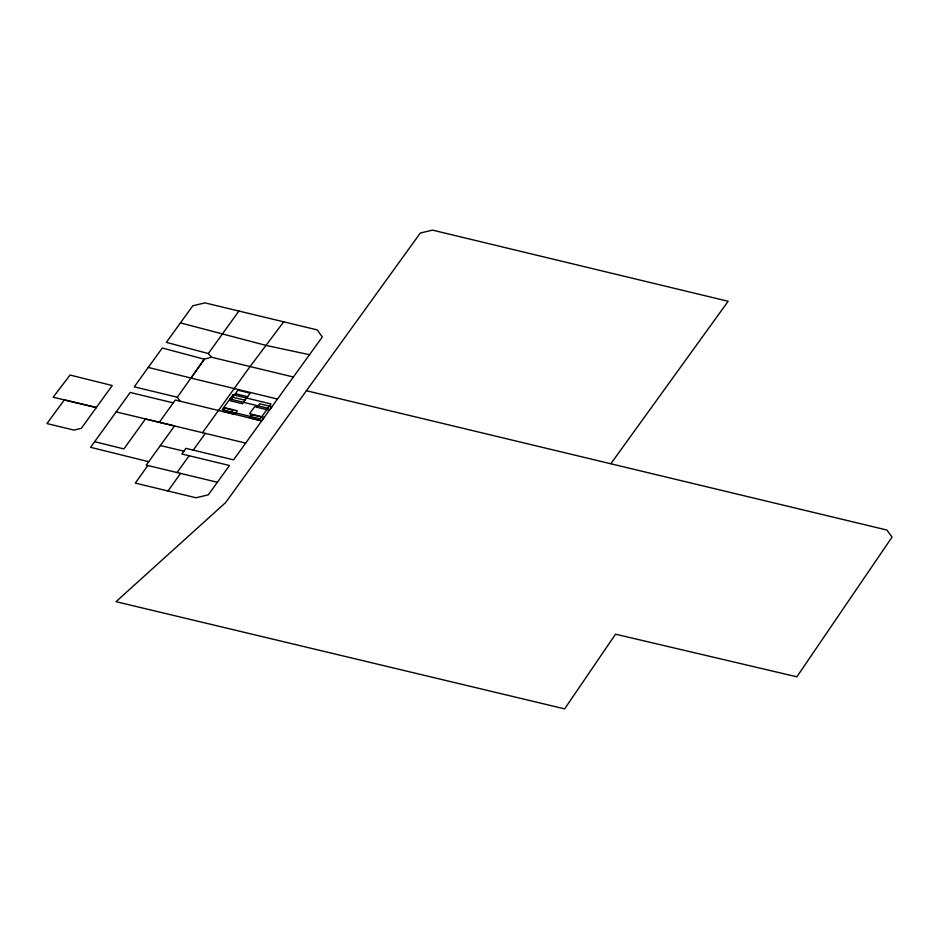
<?xml version="1.0" encoding="UTF-8"?>
<svg xmlns="http://www.w3.org/2000/svg" width="939" height="939" viewBox="0 0 939 939"><rect width="100%" height="100%" fill="white"/><g stroke="black" fill="none" stroke-linecap="round" stroke-linejoin="round"><path stroke-width="1.41" d="M177.318 397.232L204.303 359.214L162.283 348.005L134.254 386.845L177.318 397.232L180.147 401.258M148.28 367.419L191.063 378.088L204.315 359.203L211.428 357.207L293.379 377.02L322.288 336.984L317.253 329.906L205.007 302.886L192.788 305.797L166.367 342.371L208.329 353.557L211.428 357.207M147.834 465.509L135.322 483.092L196.028 497.764L208.282 494.865L229.48 465.498L181.849 453.983L185.945 448.349L233.565 459.864L293.379 377.02M168.011 491.003L180.558 473.385M159.325 422.292L175.276 400.049L261.723 420.86M208.329 353.557L238.893 311.044M148.714 461.718L90.578 447.328L130.192 392.479L173.257 402.878M283.719 321.831L249.891 366.762L202.495 432.691M177.037 472.54L189.173 455.755M193.234 450.133L205.348 433.384M610.925 463.608L728.148 301.278L432.527 230.125L420.308 233.025L225.677 502.518L116.013 601.676L564.644 708.875L615.526 634.189L796.859 676.808L892.05 537.085L886.886 530.03L306.419 390.73M231.417 411.845L232.731 410.05L223.517 407.808M251.934 414.322L249.363 417.843L261.558 420.825L264.129 417.303L249.504 413.735L254.657 406.693L269.282 410.261L271.852 406.74L259.657 403.77L257.086 407.28M250.936 416.599L252.251 414.803L261.453 417.045M309.483 354.707L266.594 345.54L180.429 322.899M160.393 445.544L183.903 451.166M191.063 378.088L277.463 399.052M116.154 411.892L245.678 443.091M217.39 482.259L146.238 465.134L174.548 425.954L145.475 418.97L123.878 448.924L94.651 441.682M235.396 393.711L247.591 396.681M232.825 397.232L245.02 400.202M229.949 399.005L267.885 408.254M96.341 407.526L81.306 428.36L73.97 430.085L46.95 423.571L64.345 399.908L96.341 407.526L112.234 385.53L70.014 375.037L53.171 397.232L96.341 407.526M233.072 394.744L222.214 409.604L260.15 418.841L271.007 403.993L233.072 394.744M225.102 407.784L222.531 411.305L234.727 414.287L237.297 410.766L225.102 407.784M237.966 390.19L230.243 400.742L242.45 403.723L250.161 393.159L237.966 390.19"/></g></svg>
